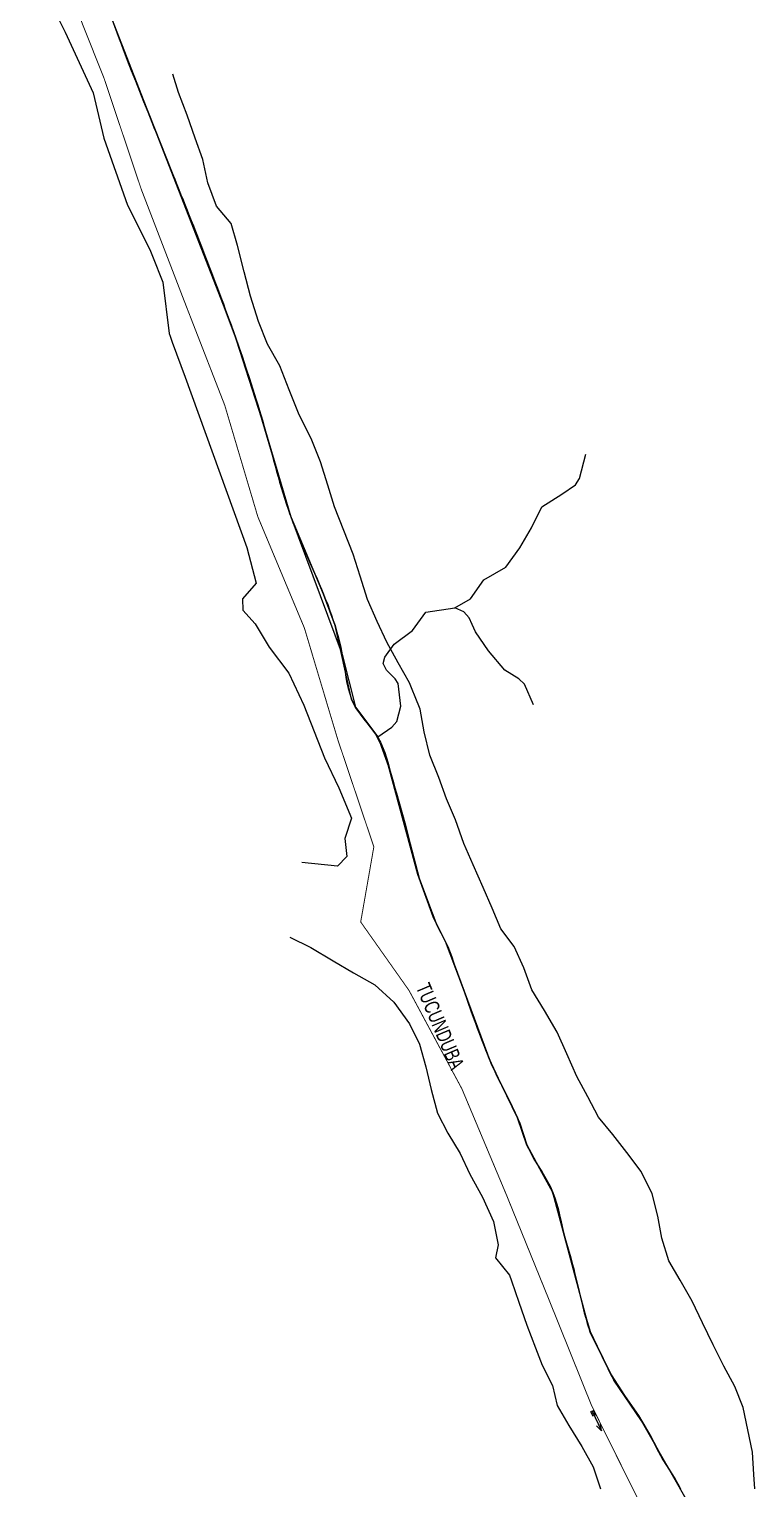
# Model space of a CAD drawing. Extents: x 204548 to 208114, y 4836513 to 4840071.
# Drawn here: x 205116 to 205311.4, y 4837593.9 to 4837986.5 of the extents above; entities that cross this region are included whole.
import ezdxf

# ---------------------------------------------------------------- set-up
doc = ezdxf.new("R2010")
doc.units = 0
doc.header["$LTSCALE"] = 1.5
doc.header["$MEASUREMENT"] = 0
for name, color, linetype in [('CD-MALHA-LOTES', 42, 'CONTINUOUS'), ('HD-CURSO-INTER', 170, 'CONTINUOUS'), ('HD-CURSO-PERENE', 170, 'CONTINUOUS'), ('HD-TXT-PERENE', 170, 'CONTINUOUS'), ('LM-LIM-SETOR-FISCAL', 2, 'CONTINUOUS'), ('RU-QUADRAS', 6, 'CONTINUOUS'), ('SV-CAMINHO-TRILHA', 20, 'CONTINUOUS')]:
    doc.layers.add(name, color=color, linetype=linetype)
doc.styles.add('ARIAL', font='ARIAL.TTF')
doc.linetypes.add('Limite', pattern='A,20,-3,[130,ltypeshp.shx,S=6.35,R=0,X=0,Y=0],-3,20', length=46)

# ---------------------------------------------------------------- blocks, each defined once
blk = doc.blocks.new('COD035', base_point=(207876.51013, 4838778.157952))
at = {"layer": 'HD-TXT-PERENE'}
for p, q in [((207876.51013, 4838778.563682), (207878.01013, 4838778.563682)), ((207876.51013, 4838778.163682), (207882.51013, 4838778.163682)), ((207876.51013, 4838777.763682), (207878.01013, 4838777.763682))]:
    blk.add_line(p, q, dxfattribs=at)
blk.add_lwpolyline([(207880.71013, 4838777.563682), (207882.51013, 4838778.163682), (207880.71013, 4838778.763682)], dxfattribs=at)

msp = doc.modelspace()

# ---------------------------------------------------------------- linework, layer by layer
at = {"layer": 'CD-MALHA-LOTES'}
msp.add_lwpolyline([(205139.24, 4837986.6), (205140.3, 4837983.8), (205141.37, 4837981.01), (205142.45, 4837978.21), (205143.53, 4837975.42), (205144.63, 4837972.63), (205145.73, 4837969.85), (205146.83, 4837967.06), (205147.94, 4837964.27), (205149.06, 4837961.49), (205149.61, 4837960.09), (205150.17, 4837958.7), (205150.73, 4837957.31), (205151.29, 4837955.92), (205151.85, 4837954.52), (205152.41, 4837953.13), (205152.97, 4837951.74), (205153.53, 4837950.34), (205154.09, 4837948.95), (205154.65, 4837947.56), (205155.21, 4837946.17), (205155.77, 4837944.77), (205156.33, 4837943.38), (205156.89, 4837941.98), (205157.45, 4837940.59), (205158, 4837939.19), (205158.56, 4837937.8), (205159.11, 4837936.4), (205159.67, 4837935.01), (205160.22, 4837933.61), (205160.77, 4837932.21), (205161.32, 4837930.82), (205161.87, 4837929.42), (205162.42, 4837928.02), (205162.96, 4837926.62), (205163.5, 4837925.22), (205164.05, 4837923.82), (205164.59, 4837922.42), (205165.12, 4837921.02), (205165.66, 4837919.62), (205166.19, 4837918.21), (205166.72, 4837916.81), (205167.25, 4837915.4), (205167.78, 4837914), (205168.3, 4837912.59), (205168.82, 4837911.18), (205169.34, 4837909.77), (205169.85, 4837908.37), (205170.36, 4837906.95), (205170.87, 4837905.54), (205171.45, 4837903.92), (205172.45, 4837901.09), (205173.43, 4837898.25), (205174.39, 4837895.41), (205175.34, 4837892.57), (205176.26, 4837889.71), (205176.71, 4837888.28), (205177.16, 4837886.85), (205177.6, 4837885.42), (205178.04, 4837883.98), (205178.47, 4837882.54), (205178.89, 4837881.1), (205179.3, 4837879.66), (205179.85, 4837877.71), (205180.25, 4837876.26), (205180.65, 4837874.81), (205181.04, 4837873.36), (205181.43, 4837871.91), (205181.83, 4837870.46), (205182.23, 4837869.01), (205182.63, 4837867.57), (205183.03, 4837866.12), (205183.45, 4837864.68), (205184.31, 4837861.81), (205185.22, 4837858.95), (205186.19, 4837856.12), (205187.04, 4837853.82), (205188.15, 4837851.04), (205189.3, 4837848.28), (205190.5, 4837845.53), (205191.71, 4837842.79), (205192.92, 4837840.04), (205193.52, 4837838.67), (205194.12, 4837837.29), (205194.7, 4837835.91), (205195.28, 4837834.52), (205195.84, 4837833.13), (205196.38, 4837831.73), (205196.91, 4837830.33), (205197.42, 4837828.91), (205197.9, 4837827.49), (205198.36, 4837826.06), (205198.8, 4837824.61), (205199.2, 4837823.16), (205199.58, 4837821.69), (205199.92, 4837820.21), (205200.22, 4837818.71), (205200.58, 4837816.64), (205200.82, 4837815.12), (205201.05, 4837813.6), (205201.3, 4837812.09), (205201.57, 4837810.59), (205201.9, 4837809.12), (205202.79, 4837806.29), (205203.87, 4837804.03), (205205.56, 4837801.59), (205206.51, 4837800.42), (205207.48, 4837799.25), (205208.43, 4837798.07), (205209.32, 4837796.86), (205210.59, 4837794.7), (205211.74, 4837791.94), (205212.22, 4837790.51), (205212.64, 4837789.06), (205213.05, 4837787.59), (205213.66, 4837785.35), (205214.07, 4837783.89), (205214.47, 4837782.44), (205214.88, 4837781), (205215.7, 4837778.12), (205216.51, 4837775.24), (205217.29, 4837772.35), (205218.02, 4837769.45), (205218.42, 4837767.82), (205218.76, 4837766.36), (205219.11, 4837764.9), (205219.46, 4837763.44), (205219.84, 4837761.98), (205220.68, 4837759.1), (205221.53, 4837756.64), (205222.62, 4837753.84), (205223.15, 4837752.44), (205223.82, 4837750.58), (205224.31, 4837749.16), (205224.82, 4837747.75), (205225.82, 4837745.39), (205227.21, 4837742.74), (205227.92, 4837741.41), (205228.69, 4837739.75), (205229.76, 4837736.94), (205230.25, 4837735.52), (205230.74, 4837734.1), (205231.38, 4837732.34), (205231.9, 4837730.93), (205232.94, 4837728.12), (205233.45, 4837726.71), (205233.94, 4837725.29), (205234.43, 4837723.87), (205234.93, 4837722.46), (205235.6, 4837720.62), (205236.66, 4837717.81), (205237.19, 4837716.41), (205237.8, 4837714.77), (205238.33, 4837713.37), (205238.87, 4837711.97), (205239.81, 4837709.64), (205240.4, 4837708.26), (205241.01, 4837706.89), (205241.64, 4837705.53), (205242.29, 4837704.18), (205242.96, 4837702.83), (205244.31, 4837700.16), (205245, 4837698.82), (205246.24, 4837696.39), (205246.89, 4837695.04), (205247.51, 4837693.67), (205248.13, 4837692.09), (205248.59, 4837690.66), (205249.02, 4837689.22), (205249.45, 4837687.78), (205250, 4837686.27), (205251.3, 4837683.58), (205252.07, 4837682.28), (205252.86, 4837681), (205254, 4837679.21), (205254.79, 4837677.93), (205256.23, 4837675.3), (205257.03, 4837673.54), (205257.56, 4837672.13), (205258.02, 4837670.7), (205258.43, 4837669.25), (205258.82, 4837667.6), (205259.13, 4837666.13), (205259.75, 4837663.19), (205260.36, 4837660.84), (205261.23, 4837657.97), (205261.66, 4837656.53), (205262.23, 4837654.48), (205262.6, 4837653.03), (205262.95, 4837651.57), (205263.55, 4837649.04), (205264.26, 4837646.13), (205264.98, 4837643.22), (205265.47, 4837641.22), (205265.85, 4837639.76), (205266.26, 4837638.32), (205267.06, 4837636.05), (205268.32, 4837633.34), (205269.01, 4837632), (205269.7, 4837630.66), (205270.53, 4837628.93), (205271.15, 4837627.56), (205272.45, 4837624.86), (205273.45, 4837623.11), (205275.1, 4837620.61), (205275.96, 4837619.38), (205277.21, 4837617.64), (205278.08, 4837616.41), (205279.77, 4837613.94), (205280.89, 4837612.18), (205281.66, 4837610.9), (205282.4, 4837609.59), (205283.13, 4837608.28), (205284.06, 4837606.5), (205284.74, 4837605.16), (205285.43, 4837603.83), (205286.61, 4837601.7), (205288.18, 4837599.15), (205288.99, 4837597.89), (205289.79, 4837596.62), (205290.65, 4837595.18), (205291.38, 4837593.87)], dxfattribs=at)
at = {"layer": 'HD-CURSO-INTER', "flags": 128}
for points in [[(205209.84, 4837796.12), (205213.68, 4837798.71), (205214.99, 4837800.24), (205216.12, 4837804.38), (205215.35, 4837810.46), (205214.58, 4837811.73), (205212.19, 4837814.06), (205211.34, 4837815.84), (205211.81, 4837817.59), (205214.28, 4837821.1), (205219.19, 4837824.73), (205222.8, 4837829.71), (205230.6, 4837830.88), (205234.85, 4837833.27), (205238.44, 4837838.37), (205244.36, 4837841.81), (205248.12, 4837846.98), (205251.29, 4837852.41), (205254.07, 4837858.04), (205259.43, 4837861.44), (205263.08, 4837863.95), (205264.18, 4837865.67), (205265.91, 4837872.21)], [(205251.79, 4837804.75), (205249.32, 4837810.3), (205247.88, 4837811.79), (205244.09, 4837814.08), (205239.71, 4837819.3), (205236.2, 4837824.39), (205235.26, 4837826.35), (205234.51, 4837828.16), (205232.99, 4837829.77), (205230.6, 4837830.88)]]:
    msp.add_lwpolyline(points, dxfattribs=at)
at = {"layer": 'HD-CURSO-PERENE'}
for p, q in [((205116.03, 4838005.07), (205125.68, 4837985.73)), ((205138.15, 4837989.51), (205170.91, 4837905.44)), ((205125.68, 4837985.73), (205133.24, 4837969.41)), ((205133.24, 4837969.41), (205136.1, 4837957.17)), ((205136.1, 4837957.17), (205142.51, 4837939.19)), ((205142.51, 4837939.19), (205147.14, 4837929.9)), ((205147.14, 4837929.9), (205148.65, 4837926.83)), ((205148.65, 4837926.83), (205149.24, 4837925.5)), ((205149.24, 4837925.5), (205152.05, 4837918.5)), ((205152.05, 4837918.5), (205153.67, 4837904.69)), ((205153.67, 4837904.69), (205153.96, 4837903.9)), ((205153.96, 4837903.9), (205154.54, 4837902.34)), ((205154.54, 4837902.34), (205158.01, 4837892.9)), ((205170.91, 4837905.44), (205179.41, 4837879.27)), ((205158.01, 4837892.9), (205174.64, 4837847.13)), ((205179.41, 4837879.27), (205186.48, 4837855.33)), ((205186.48, 4837855.33), (205200.29, 4837818.27)), ((205174.64, 4837847.13), (205177.09, 4837837.5)), ((205177.09, 4837837.5), (205173.43, 4837833.28)), ((205173.43, 4837833.28), (205173.56, 4837830.26)), ((205173.56, 4837830.26), (205176.84, 4837826.53)), ((205176.84, 4837826.53), (205180.66, 4837820.25)), ((205180.66, 4837820.25), (205185.96, 4837813.31)), ((205200.29, 4837818.27), (205203.83, 4837804.14)), ((205185.96, 4837813.31), (205189.96, 4837804.67)), ((205189.96, 4837804.67), (205195.52, 4837790.48)), ((205203.83, 4837804.14), (205209.84, 4837796.12)), ((205209.84, 4837796.12), (205213.22, 4837786.92)), ((205195.52, 4837790.48), (205199.36, 4837782.41)), ((205213.22, 4837786.92), (205218.03, 4837769.39)), ((205199.36, 4837782.41), (205202.76, 4837774.25)), ((205202.76, 4837774.25), (205200.96, 4837768.82)), ((205200.96, 4837768.82), (205201.5, 4837763.94)), ((205218.03, 4837769.39), (205220.99, 4837758.16)), ((205199.04, 4837761.33), (205189.41, 4837762.36)), ((205201.5, 4837763.94), (205199.04, 4837761.33)), ((205220.99, 4837758.16), (205223.28, 4837752.11)), ((205223.28, 4837752.11), (205225.78, 4837745.5)), ((205225.78, 4837745.5), (205228.03, 4837741.22)), ((205186.17, 4837742.22), (205191.88, 4837739.48)), ((205228.03, 4837741.22), (205230.83, 4837733.86)), ((205191.88, 4837739.48), (205197.83, 4837735.88)), ((205197.83, 4837735.88), (205203.33, 4837732.66)), ((205230.83, 4837733.86), (205232.91, 4837728.23)), ((205203.33, 4837732.66), (205209.12, 4837729.48)), ((205209.12, 4837729.48), (205214.2, 4837724.79)), ((205232.91, 4837728.23), (205235.05, 4837722.14)), ((205214.2, 4837724.79), (205218.39, 4837718.98)), ((205235.05, 4837722.14), (205237.24, 4837716.29)), ((205218.39, 4837718.98), (205221.08, 4837713.52)), ((205221.08, 4837713.52), (205222.8, 4837707.36)), ((205237.24, 4837716.29), (205239.77, 4837709.75)), ((205239.77, 4837709.75), (205242.26, 4837704.29)), ((205222.8, 4837707.36), (205224.2, 4837701.32)), ((205242.26, 4837704.29), (205245.52, 4837697.84)), ((205224.2, 4837701.32), (205225.95, 4837694.94)), ((205245.52, 4837697.84), (205248.09, 4837692.2)), ((205225.95, 4837694.94), (205228.76, 4837689.5)), ((205248.09, 4837692.2), (205249.96, 4837686.38)), ((205228.76, 4837689.5), (205232.02, 4837684.1)), ((205249.96, 4837686.38), (205253.16, 4837680.59)), ((205232.02, 4837684.1), (205234.66, 4837678.54)), ((205234.66, 4837678.54), (205238.1, 4837672.35)), ((205253.16, 4837680.59), (205256.39, 4837675.02)), ((205256.39, 4837675.02), (205258.44, 4837669.17)), ((205238.1, 4837672.35), (205240.99, 4837665.78)), ((205258.44, 4837669.17), (205259.93, 4837662.4)), ((205240.99, 4837665.78), (205242.27, 4837659.48)), ((205242.27, 4837659.48), (205241.59, 4837655.97)), ((205259.93, 4837662.4), (205261.8, 4837656.04)), ((205241.59, 4837655.97), (205245.33, 4837651.34)), ((205261.8, 4837656.04), (205263.51, 4837649.15)), ((205245.33, 4837651.34), (205245.9, 4837649.81)), ((205245.9, 4837649.81), (205247.85, 4837644.06)), ((205263.51, 4837649.15), (205265.08, 4837642.79)), ((205247.85, 4837644.06), (205249.97, 4837637.89)), ((205265.08, 4837642.79), (205267.02, 4837636.16)), ((205249.97, 4837637.89), (205252.3, 4837631.75)), ((205267.02, 4837636.16), (205269.85, 4837630.4)), ((205252.3, 4837631.75), (205254.12, 4837627.13)), ((205269.85, 4837630.4), (205272.66, 4837624.52)), ((205254.12, 4837627.13), (205256.93, 4837621.64)), ((205272.66, 4837624.52), (205276.3, 4837618.97)), ((205256.93, 4837621.64), (205258.15, 4837616.3)), ((205258.15, 4837616.3), (205261.29, 4837610.88)), ((205276.3, 4837618.97), (205280.05, 4837613.56)), ((205280.05, 4837613.56), (205283.33, 4837607.94)), ((205261.29, 4837610.88), (205264.81, 4837605.25)), ((205283.33, 4837607.94), (205286.57, 4837601.81)), ((205264.81, 4837605.25), (205267.87, 4837599.81)), ((205267.87, 4837599.81), (205269.78, 4837593.87)), ((205286.57, 4837601.81), (205289.85, 4837596.58)), ((205289.85, 4837596.58), (205291.38, 4837593.87))]:
    msp.add_line(p, q, dxfattribs=at)
at = {"layer": 'LM-LIM-SETOR-FISCAL', "color": 7, "linetype": 'Limite', "ltscale": 0.1, "const_width": 0.25}
msp.add_lwpolyline([(205281.26, 4837588.39), (205267.44, 4837616.22), (205256, 4837644.63), (205244.56, 4837672.79), (205232.51, 4837701.47), (205218.28, 4837727.93), (205205.27, 4837746.35), (205208.81, 4837766.57), (205199.13, 4837795.32), (205190.11, 4837825.44), (205177.58, 4837855.37), (205168.67, 4837885.36), (205157.38, 4837914.4), (205146.21, 4837943.43), (205136.18, 4837973.32), (205124.63, 4838002.35)], dxfattribs=at)
at = {"layer": 'RU-QUADRAS', "color": 6, "linetype": 'Continuous'}
msp.add_lwpolyline([(205294.68, 4837587.99), (205280.89, 4837612.18), (205273.45, 4837623.11), (205267.06, 4837636.05), (205257.03, 4837673.54), (205250, 4837686.27), (205247.51, 4837693.67), (205240.4, 4837708.26), (205228.69, 4837739.75), (205224.82, 4837747.75), (205220.68, 4837759.1), (205211.74, 4837791.94), (205209.32, 4837796.86), (205203.87, 4837804.03), (205202.79, 4837806.29), (205198.36, 4837826.06), (205195.28, 4837834.52), (205186.19, 4837856.12), (205177.16, 4837886.85), (205171.45, 4837903.92), (205162.42, 4837928.02), (205140.3, 4837983.8), (205125.18, 4838025.07)], dxfattribs=at)
at = {"layer": 'SV-CAMINHO-TRILHA', "flags": 128}
for points in [[(205220.69, 4837805.1), (205218.39, 4837810.67), (205215.4, 4837816.07), (205212.35, 4837821.63), (205209.66, 4837827.22), (205207.08, 4837833.14), (205205.1, 4837839.34), (205203.26, 4837845.29), (205200.72, 4837851.63), (205198.23, 4837858.06), (205196.38, 4837863.82), (205194.45, 4837870.16), (205191.98, 4837876.43), (205188.73, 4837882.81), (205186, 4837889.5), (205183.53, 4837895.96), (205180.16, 4837901.81), (205177.79, 4837907.92), (205175.65, 4837914.69), (205173.9, 4837921.25), (205172.07, 4837928.31), (205170.42, 4837934.25), (205166.5, 4837938.91), (205164.16, 4837945.2), (205162.77, 4837951.48), (205160.7, 4837957.21), (205158.55, 4837963.39), (205156.27, 4837969.5), (205154.66, 4837974.39)], [(205311.36, 4837593.87), (205311.14, 4837597.75), (205310.74, 4837603.74), (205309.5, 4837609.75), (205308.23, 4837615.72), (205305.94, 4837621.35), (205303.05, 4837626.89), (205300.13, 4837632.56), (205297.32, 4837638.5), (205294.49, 4837644.31), (205291.28, 4837649.99), (205288.24, 4837655.21), (205286.3, 4837661.25), (205285.23, 4837667.18), (205283.73, 4837673.22), (205280.75, 4837679.25), (205276.89, 4837684.33), (205273.15, 4837689.15), (205269.32, 4837693.85), (205266.41, 4837699.27), (205263.48, 4837704.77), (205260.74, 4837710.86), (205258.19, 4837716.73), (205254.72, 4837722.53), (205251.38, 4837728.08), (205249.17, 4837734.03), (205246.54, 4837739.75), (205242.96, 4837744.54), (205240.64, 4837750.08), (205238.22, 4837755.66), (205235.54, 4837761.76), (205233.02, 4837767.49), (205230.79, 4837773.83), (205228.37, 4837779.44), (205226.31, 4837785.22), (205223.86, 4837791.24), (205222.39, 4837797.54), (205221.32, 4837803.63), (205220.57, 4837805.4)]]:
    msp.add_lwpolyline(points, dxfattribs=at)

# ---------------------------------------------------------------- block references
at = {"layer": 'HD-TXT-PERENE', "rotation": 295}
msp.add_blockref('COD035', (205267.51, 4837614.91), dxfattribs=at)

# ---------------------------------------------------------------- texts
at = {"layer": 'HD-TXT-PERENE', "style": 'ARIAL', "width": 0.7}
msp.add_text('TUCUNDUBA', height=4, rotation=293, dxfattribs=at).set_placement((205220.03, 4837728.82))

doc.saveas('drawing.dxf')
